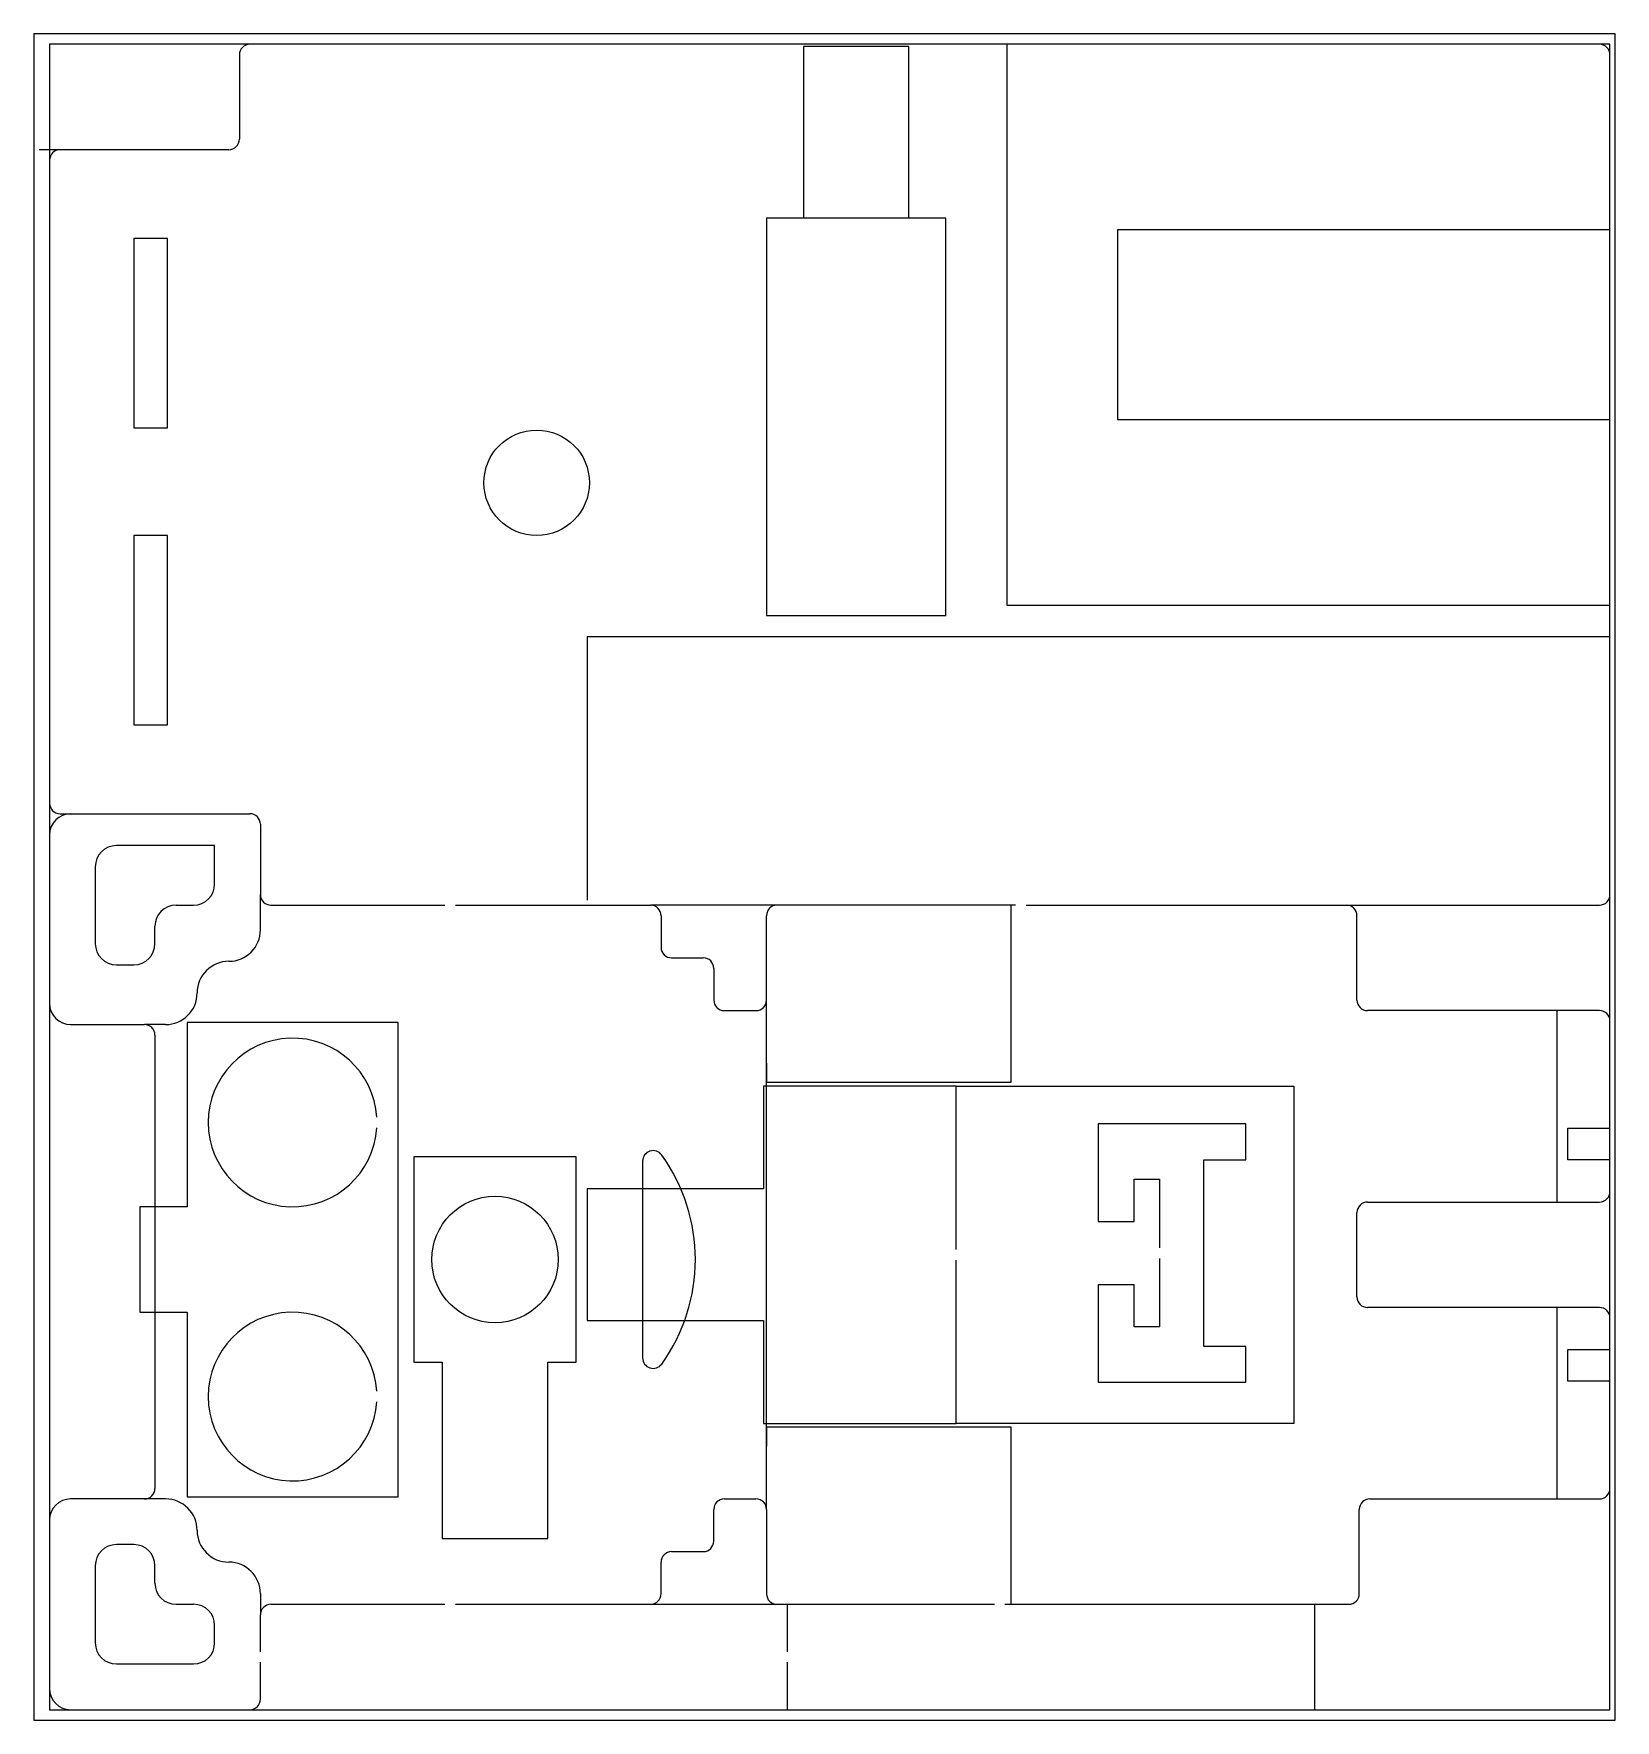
# Model space of a CAD drawing. Extents: x 0 to 150, y 0 to 160.
import ezdxf

# ---------------------------------------------------------------- set-up
doc = ezdxf.new("R2010")
doc.units = 0
for name, color, linetype, lineweight, true_color in [('Corte exterior', 1, 'Continuous', 5, 0xff0000), ('grabado linea medio', 3, 'Continuous', 5, 0x00ff00), ('mesa de trabajo y auxiliares', 7, 'Continuous', 5, 0xffffff)]:
    doc.layers.add(name, color=color, linetype=linetype, lineweight=lineweight, true_color=true_color)

msp = doc.modelspace()

# ---------------------------------------------------------------- linework, layer by layer
at = {"layer": 'Corte exterior'}
for p, q in [((148.5, 159), (20.5, 159)), ((19.5, 158), (19.5, 150)), ((149.5, 78.33), (149.5, 158)), ((18.5, 149), (0.5, 149)), ((1.5, 148), (1.5, 87)), ((9.5, 140.56), (9.5, 122.6)), ((12.7, 140.56), (9.5, 140.56)), ((12.7, 122.6), (12.7, 140.56)), ((9.5, 122.6), (12.7, 122.6)), ((9.5, 112.4), (9.5, 94.44)), ((12.7, 112.4), (9.5, 112.4)), ((12.7, 94.44), (12.7, 112.4)), ((9.5, 94.44), (12.7, 94.44)), ((2.5, 86), (20.5, 86)), ((21.5, 85), (21.5, 78.33)), ((1.5, 84), (1.5, 68)), ((22.5, 77.33), (39, 77.33)), ((40, 77.33), (58.5, 77.33)), ((93.12, 77.33), (58.5, 77.33)), ((94.12, 77.33), (148.5, 77.33)), ((59.5, 76.33), (59.5, 73.33)), ((69.5, 68.33), (69.5, 76.33)), ((125.5, 68.33), (125.5, 76.33)), ((60.5, 72.33), (63.5, 72.33)), ((64.5, 71.33), (64.5, 68.33)), ((65.5, 67.33), (68.5, 67.33)), ((148.5, 67.33), (126.5, 67.33)), ((3.5, 66), (10.5, 66)), ((149.5, 56.16), (149.5, 66.33)), ((11.5, 65), (11.5, 22)), ((87.5, 60.16), (119.5, 60.16)), ((87.5, 44.66), (87.5, 60.16)), ((119.5, 60.16), (119.5, 28.16)), ((100.97, 56.57), (100.97, 47.31)), ((114.97, 56.57), (100.97, 56.57)), ((114.97, 53.17), (114.97, 56.57)), ((145.5, 56.16), (149.5, 56.16)), ((145.5, 53.16), (145.5, 56.16)), ((57.75, 53.04), (57.75, 34.38)), ((110.97, 53.17), (114.97, 53.17)), ((110.97, 35.47), (110.97, 53.17)), ((149.5, 53.16), (145.5, 53.16)), ((149.5, 50.16), (149.5, 53.16)), ((104.38, 51.32), (106.78, 51.32)), ((104.38, 47.31), (104.38, 51.32)), ((106.78, 51.32), (106.78, 44.82)), ((125.5, 40.16), (125.5, 48.16)), ((126.5, 49.16), (148.5, 49.16)), ((100.97, 47.31), (104.38, 47.31)), ((87.5, 28.16), (87.5, 43.66)), ((106.78, 43.82), (106.78, 37.32)), ((100.97, 41.32), (100.97, 32.07)), ((104.38, 41.32), (100.97, 41.32)), ((104.38, 37.32), (104.38, 41.32)), ((148.5, 39.16), (126.5, 39.16)), ((106.78, 37.32), (104.38, 37.32)), ((149.5, 35.16), (149.5, 38.16)), ((114.97, 35.47), (110.97, 35.47)), ((114.97, 32.07), (114.97, 35.47)), ((145.5, 35.16), (149.5, 35.16)), ((145.5, 32.16), (145.5, 35.16)), ((100.97, 32.07), (114.97, 32.07)), ((149.5, 32.16), (145.5, 32.16)), ((149.5, 22), (149.5, 32.16)), ((119.5, 28.16), (87.5, 28.16)), ((10.5, 21), (3.5, 21)), ((65.5, 21), (68.5, 21)), ((126.72, 21), (148.5, 21)), ((64.5, 17), (64.5, 20)), ((69.5, 20), (69.5, 12)), ((125.72, 12), (125.72, 20)), ((1.5, 19), (1.5, 3)), ((59.5, 12), (59.5, 15)), ((60.5, 16), (63.5, 16)), ((21.5, 6.5), (21.5, 10)), ((22.5, 11), (39, 11)), ((40, 11), (91.11, 11)), ((71.5, 6.5), (71.5, 11)), ((92.11, 11), (124.72, 11)), ((121.5, 1), (121.5, 11)), ((21.5, 2), (21.5, 5.5)), ((71.5, 1), (71.5, 5.5)), ((3.5, 1), (20.5, 1)), ((21.5, 1), (71.5, 1)), ((71.5, 1), (121.5, 1))]:
    msp.add_line(p, q, dxfattribs=at)
for centre, radius in [((47.7, 117.4), 5), ((43.75, 43.71), 6)]:
    msp.add_circle(centre, radius, dxfattribs=at)
for centre, radius, start, end in [((20.5, 158), 1, 90, 180), ((148.5, 158), 1, 0, 90), ((2.5, 148), 1, 90, 180), ((18.5, 150), 1, 270, 0), ((2.5, 87), 1, 180, 270), ((3.5, 84), 2, 90, 180), ((20.5, 85), 1, 0, 90), ((22.5, 78.33), 1, 180, 270), ((58.5, 76.33), 1, 0, 90), ((70.5, 76.33), 1, 90, 180), ((124.5, 76.33), 1, 0, 90), ((148.5, 78.33), 1, 270, 0), ((60.5, 73.33), 1, 180, 270), ((63.5, 71.33), 1, 0, 90), ((3.5, 68), 2, 180, 270), ((65.5, 68.33), 1, 180, 270), ((68.5, 68.33), 1, 270, 0), ((126.5, 68.33), 1, 180, 270), ((148.5, 66.33), 1, 0, 90), ((10.5, 65), 1, 0, 90), ((24.55, 56.71), 8, 3.581, 356.419), ((58.75, 53.04), 1, 35.6487, 180), ((45.74, 43.71), 17.01, 324.3513, 35.6487), ((148.5, 50.16), 1, 270, 0), ((126.5, 48.16), 1, 90, 180), ((126.5, 40.16), 1, 180, 270), ((24.55, 30.71), 8, 3.581, 356.419), ((148.5, 38.16), 1, 0, 90), ((58.75, 34.38), 1, 180, 324.3513), ((3.5, 19), 2, 90, 180), ((10.5, 22), 1, 270, 0), ((65.5, 20), 1, 90, 180), ((68.5, 20), 1, 0, 90), ((126.72, 20), 1, 90, 180), ((148.5, 22), 1, 270, 0), ((63.5, 17), 1, 270, 0), ((60.5, 15), 1, 90, 180), ((58.5, 12), 1, 270, 0), ((70.5, 12), 1, 180, 270), ((124.72, 12), 1, 270, 0), ((22.5, 10), 1, 90, 180), ((3.5, 3), 2, 180, 270), ((20.5, 2), 1, 270, 0)]:
    msp.add_arc(centre, radius, start, end, dxfattribs=at)
at = {"layer": 'grabado linea medio'}
for p, q in [((149.5, 123.4), (149.5, 141.4)), ((17.16, 82.98), (7.84, 82.98)), ((17.16, 79.33), (17.16, 82.98)), ((5.84, 80.98), (5.84, 73.67)), ((13.5, 77.33), (15.16, 77.33)), ((21.5, 75), (21.5, 78.33)), ((11.5, 73.67), (11.5, 75.33)), ((7.84, 71.67), (9.5, 71.67)), ((69.5, 20), (69.5, 68.33)), ((144.5, 49.16), (144.5, 67.33)), ((12.5, 66), (10.5, 66)), ((144.5, 21), (144.5, 39.16)), ((12.5, 21), (10.5, 21)), ((9.5, 16.66), (7.84, 16.66)), ((5.84, 14.66), (5.84, 7.34)), ((11.5, 13), (11.5, 14.66)), ((21.5, 12), (21.5, 10)), ((13.5, 11), (15.16, 11)), ((17.16, 7.34), (17.16, 9)), ((7.84, 5.34), (15.16, 5.34))]:
    msp.add_line(p, q, dxfattribs=at)
for centre, radius, start, end in [((7.84, 80.98), 2, 90, 180), ((15.16, 79.33), 2, 270, 0), ((13.5, 75.33), 2, 90, 180), ((7.84, 73.67), 2, 180, 270), ((9.5, 73.67), 2, 270, 0), ((18.5, 75), 3, 270, 0), ((18.5, 69), 3, 90, 180), ((12.5, 69), 3, 270, 0), ((12.5, 18), 3, 0, 90), ((18.5, 18), 3, 180, 270), ((7.84, 14.66), 2, 90, 180), ((9.5, 14.66), 2, 0, 90), ((18.5, 12), 3, 0, 90), ((13.5, 13), 2, 180, 270), ((15.16, 9), 2, 0, 90), ((7.84, 7.34), 2, 180, 270), ((15.16, 7.34), 2, 270, 0)]:
    msp.add_arc(centre, radius, start, end, dxfattribs=at)
at = {"layer": 'mesa de trabajo y auxiliares'}
for p, q in [((73, 158.8), (73, 142.5)), ((83, 158.8), (73, 158.8)), ((83, 142.5), (83, 158.8)), ((92.3, 159), (92.3, 105.8)), ((69.5, 142.5), (69.5, 104.8)), ((86.5, 142.5), (69.5, 142.5)), ((86.5, 104.8), (86.5, 142.5)), ((102.8, 141.4), (102.8, 123.4)), ((149.5, 141.4), (102.8, 141.4)), ((102.8, 123.4), (149.5, 123.4)), ((92.3, 105.8), (149.5, 105.8)), ((69.5, 104.8), (86.5, 104.8)), ((52.5, 102.8), (52.5, 77.8)), ((149.5, 102.8), (52.5, 102.8))]:
    msp.add_line(p, q, dxfattribs=at)
at = {"layer": 'mesa de trabajo y auxiliares', "flags": 128}
for points in [[(0, 0), (150, 0), (150, 160), (0, 160)], [(1.5, 1), (149.5, 1), (149.5, 159), (1.5, 159)]]:
    msp.add_lwpolyline(points, close=True, dxfattribs=at)
at = {"layer": 'mesa de trabajo y auxiliares'}
for points in [[(69.5, 62.33), (69.5, 60.53), (92.7, 60.53), (92.7, 77.33)], [(14.55, 38.71), (14.55, 21.21), (34.55, 21.21), (34.55, 66.21), (14.55, 66.21), (14.55, 48.71), (10.05, 48.71), (10.05, 38.71), (14.55, 38.71)], [(87.5, 60.16), (69.2, 60.16), (69.2, 50.41), (52.5, 50.41), (52.5, 37.91), (69.2, 37.91), (69.2, 28.16), (87.5, 28.16)], [(51.45, 33.96), (51.45, 53.46), (36.05, 53.46), (36.05, 33.96), (38.75, 33.96), (38.75, 17.26), (48.75, 17.26), (48.75, 33.96), (51.45, 33.96)], [(92.7, 11), (92.7, 27.8), (69.5, 27.8), (69.5, 26)]]:
    msp.add_lwpolyline(points, dxfattribs=at)

doc.saveas('drawing.dxf')
